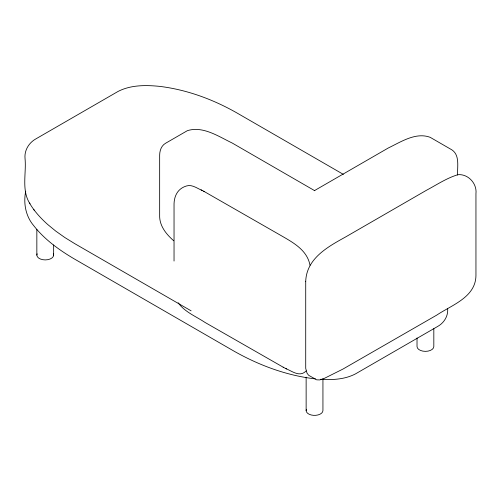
<?xml version="1.0" encoding="UTF-8"?>
<svg xmlns="http://www.w3.org/2000/svg" width="501" height="501" viewBox="0 0 501 501"><rect width="100%" height="100%" fill="white"/><g stroke="black" fill="none" stroke-linecap="round" stroke-linejoin="round"><path stroke-width="0.75" d="M447.6 308.303C448.476 315.824 444.13 322.907 437.623 326.47L355.453 373.909C344.782 379.47 332.345 380.084 320.565 379.276M25.72 191.194C23.284 203.105 25.595 216.056 33.63 225.544L33.805 225.769C44.62 239.559 59.08 249.93 74.048 258.785L234.424 351.383C259.386 365.436 286.86 375.65 315.423 378.888M314.59 190.543L388.281 147.995C400.85 141.965 415.792 131.926 430.177 137.324L451.877 149.855C460.1 155.291 457.144 167.015 457.638 175.068M306.13 370.922C299.905 377.541 292.24 371.297 285.99 368.648M201.997 190.361C197.106 188.357 191.833 184.099 186.291 186.021C177.122 188.871 173.766 196.906 174.041 205.767L174.041 261.052M203.663 191.213L280.134 235.032C292.465 242.177 307.151 249.742 310 265.254M178.174 302.761C184.681 312.017 195.916 316.35 205.059 322.462L283.597 367.427M201.126 189.91L204.352 191.564M283.146 367.195L286.566 368.949M343.342 174.367L236.353 112.619C212.981 99.398 187.28 89.886 160.57 86.485L159.719 86.379C145.753 84.988 130.836 84.869 118.042 91.451L35.903 138.877C28.87 142.735 24.173 150.488 25.05 158.592C26.459 173.509 21.236 190.424 30.016 203.838M191.113 310.833L74.787 243.674L64.817 237.518L55.755 231.099L47.701 224.492C40.681 218.192 34.237 211.19 29.471 203.005M314.772 190.731L232.163 143.01C218.618 136.523 202.986 125.732 187.374 130.673L165.674 143.205C161.428 145.541 159.694 150.5 159.662 155.11L159.662 217.052C160.069 226.734 166.739 234.693 173.722 240.774M33.805 209.587L34.325 210.382M433.822 328.656L433.822 346.517A8.398 4.847 0 0 1 425.424 351.364A8.398 4.847 0 0 1 417.02 346.517L417.02 337.975M322.938 378.693L322.938 410.532A8.398 4.847 0 0 1 313.438 415.342A8.398 4.847 0 0 1 306.424 409.279M306.136 377.14L306.136 410.532M53.645 244.964L53.645 255.059M36.842 229.433L36.842 255.059M53.356 253.8A8.398 4.847 0 0 1 45.247 259.906A8.398 4.847 0 0 1 37.13 253.8M305.723 281.274L305.716 368.373L307.007 373.139L308.641 375.28L316.688 379.839L319.801 379.915L323.853 378.618L342.928 369.08L436.715 315.129C451.821 304.977 475.737 297.275 475.95 275.45L475.95 193.693C477.171 183.566 468.122 173.728 457.895 174.699C446.685 178.087 436.797 184.769 426.533 190.23L345.377 237.086C327.861 246.774 306.568 258.435 305.723 281.274"/></g></svg>
